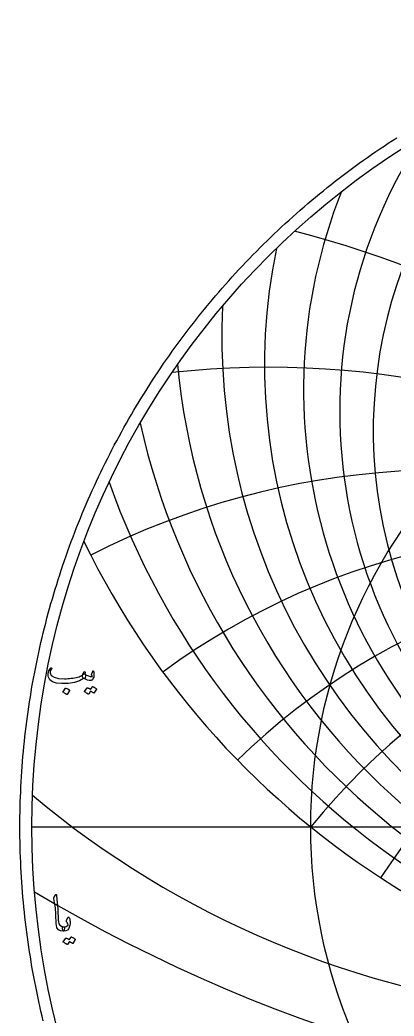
# Model space of a CAD drawing. Header units: millimetres. Extents: x -80 to 80, y -80 to 82.
# Drawn here: x -80.4 to -43.7, y -18.6 to 79.2 of the extents above; entities that cross this region are included whole.
import ezdxf

# ---------------------------------------------------------------- set-up
doc = ezdxf.new("R2010")
doc.units = ezdxf.units.MM
for name, color, linetype in [('CUT_OUTER', 1, 'Continuous'), ('ENGRAVE', 7, 'Continuous'), ('ENGRAVE_FINE', 8, 'Continuous'), ('TEXT', 5, 'Continuous')]:
    doc.layers.add(name, color=color, linetype=linetype)

msp = doc.modelspace()

# ---------------------------------------------------------------- linework, layer by layer
at = {"layer": 'CUT_OUTER'}
msp.add_lwpolyline([(-78.0798, -19.0496), (-78.1952, -18.5701), (-78.3077, -18.09), (-78.4172, -17.6092), (-78.5238, -17.1277), (-78.6274, -16.6455), (-78.728, -16.1628), (-78.8257, -15.6794), (-78.9204, -15.1954), (-79.0122, -14.7109), (-79.101, -14.2258), (-79.1868, -13.7402), (-79.2696, -13.2541), (-79.3494, -12.7674), (-79.4263, -12.2803), (-79.5001, -11.7927), (-79.571, -11.3047), (-79.6388, -10.8163), (-79.7037, -10.3274), (-79.7656, -9.8381), (-79.8244, -9.3485), (-79.8803, -8.8586), (-79.9332, -8.3683), (-79.983, -7.8776), (-80.0298, -7.3867), (-80.0736, -6.8955), (-80.1144, -6.4041), (-80.1522, -5.9124), (-80.187, -5.4205), (-80.2188, -4.9283), (-80.2475, -4.436), (-80.2732, -3.9436), (-80.2959, -3.4509), (-80.3155, -2.9582), (-80.3322, -2.4653), (-80.3458, -1.9724), (-80.3564, -1.4793), (-80.3639, -0.9863), (-80.3685, -0.4931), (-80.37, 0), (-80.3685, 0.4931), (-80.3639, 0.9863), (-80.3564, 1.4793), (-80.3458, 1.9724), (-80.3322, 2.4653), (-80.3155, 2.9582), (-80.2959, 3.4509), (-80.2732, 3.9436), (-80.2475, 4.436), (-80.2188, 4.9283), (-80.187, 5.4205), (-80.1522, 5.9124), (-80.1144, 6.4041), (-80.0736, 6.8955), (-80.0298, 7.3867), (-79.983, 7.8776), (-79.9332, 8.3683), (-79.8803, 8.8586), (-79.8244, 9.3485), (-79.7656, 9.8381), (-79.7037, 10.3274), (-79.6388, 10.8163), (-79.571, 11.3047), (-79.5001, 11.7927), (-79.4263, 12.2803), (-79.3494, 12.7674), (-79.2696, 13.2541), (-79.1868, 13.7402), (-79.101, 14.2258), (-79.0122, 14.7109), (-78.9204, 15.1954), (-78.8257, 15.6794), (-78.728, 16.1628), (-78.6274, 16.6455), (-78.5238, 17.1277), (-78.4172, 17.6092), (-78.3077, 18.09), (-78.1952, 18.5701), (-78.0798, 19.0496), (-77.9614, 19.5283), (-77.8401, 20.0063), (-77.7159, 20.4836), (-77.5888, 20.96), (-77.4587, 21.4357), (-77.3257, 21.9106), (-77.1898, 22.3846), (-77.051, 22.8578), (-76.9093, 23.3302), (-76.7647, 23.8016), (-76.6172, 24.2722), (-76.4668, 24.7419), (-76.3136, 25.2106), (-76.1575, 25.6784), (-75.9985, 26.1452), (-75.8366, 26.611), (-75.6719, 27.0758), (-75.5043, 27.5396), (-75.3339, 28.0024), (-75.1607, 28.4641), (-74.9846, 28.9248), (-74.8057, 29.3843), (-74.624, 29.8428), (-74.4395, 30.3001), (-74.2522, 30.7563), (-74.0621, 31.2113), (-73.8692, 31.6651), (-73.6735, 32.1178), (-73.475, 32.5692), (-73.2738, 33.0195), (-73.0698, 33.4684), (-72.8631, 33.9162), (-72.6536, 34.3626), (-72.4414, 34.8078), (-72.2265, 35.2516), (-72.0088, 35.6941), (-71.7884, 36.1353), (-71.5654, 36.5751), (-71.3396, 37.0135), (-71.1111, 37.4505), (-70.88, 37.8862), (-70.6462, 38.3204), (-70.4098, 38.7531), (-70.1706, 39.1844), (-69.9289, 39.6142), (-69.6845, 40.0426), (-69.4375, 40.4694), (-69.1879, 40.8947), (-68.9356, 41.3184), (-68.6808, 41.7406), (-68.4234, 42.1613), (-68.1634, 42.5803), (-67.9009, 42.9978), (-67.6358, 43.4136), (-67.3681, 43.8278), (-67.0979, 44.2403), (-66.8252, 44.6512), (-66.55, 45.0604), (-66.2722, 45.4679), (-65.992, 45.8736), (-65.7093, 46.2777), (-65.4241, 46.68), (-65.1364, 47.0806), (-64.8463, 47.4794), (-64.5538, 47.8764), (-64.2588, 48.2715), (-63.9614, 48.6649), (-63.6616, 49.0565), (-63.3594, 49.4462), (-63.0548, 49.834), (-62.7479, 50.22), (-62.4385, 50.604), (-62.1269, 50.9862), (-61.8128, 51.3664), (-61.4965, 51.7447), (-61.1778, 52.1211), (-60.8569, 52.4955), (-60.5336, 52.8679), (-60.2081, 53.2384), (-59.8803, 53.6068), (-59.5502, 53.9732), (-59.2179, 54.3376), (-58.8834, 54.6999), (-58.5467, 55.0602), (-58.2077, 55.4184), (-57.8666, 55.7745), (-57.5233, 56.1285), (-57.1778, 56.4804), (-56.8302, 56.8302), (-56.4804, 57.1778), (-56.1285, 57.5233), (-55.7745, 57.8666), (-55.4184, 58.2077), (-55.0602, 58.5467), (-54.6999, 58.8834), (-54.3376, 59.2179), (-53.9732, 59.5502), (-53.6068, 59.8803), (-53.2384, 60.2081), (-52.8679, 60.5336), (-52.4955, 60.8569), (-52.1211, 61.1778), (-51.7447, 61.4965), (-51.3664, 61.8128), (-50.9862, 62.1269), (-50.604, 62.4385), (-50.22, 62.7479), (-49.834, 63.0548), (-49.4462, 63.3594), (-49.0565, 63.6616), (-48.6649, 63.9614), (-48.2715, 64.2588), (-47.8764, 64.5538), (-47.4794, 64.8463), (-47.0806, 65.1364), (-46.68, 65.4241), (-46.2777, 65.7093), (-45.8736, 65.992), (-45.4679, 66.2722), (-45.0604, 66.55), (-44.6512, 66.8252), (-44.2403, 67.0979), (-43.8278, 67.3681), (-43.4136, 67.6358)], dxfattribs=at)
at = {"layer": 'ENGRAVE'}
msp.add_lwpolyline([(-79.2, 0), (79.2, 0)], dxfattribs=at)
for radius in [79.2, 51.8435]:
    msp.add_circle((0, 0), radius, dxfattribs=at)
for centre, radius, start, end in [((0, 45.3644), 56.3841, 168.321204, 11.678796), ((0, 64.0214), 82.3801, 205.930897, 334.069103), ((0, -41.982), 66.7101, 39, 141), ((0, -41.982), 66.7101, 39, 141), ((-19.7512, 73.7125), 92.2572, 229.930345, 264.433471)]:
    msp.add_arc(centre, radius, start, end, dxfattribs=at)
at = {"layer": 'ENGRAVE_FINE'}
for centre, radius, start, end in [((0, 38.8878), 45.7131, 131.307855, 48.692145), ((0, 40.7922), 49.0034, 146.48771, 33.51229), ((0, 42.9376), 52.5462, 158.307565, 21.692435), ((-79.502, -41.982), 103.7825, 14.688568, 75.445741), ((-79.502, -41.982), 103.7825, 14.688568, 75.445741), ((0, 48.1228), 60.5693, 177.166321, 2.833679), ((-55.9764, -41.982), 87.0838, 18.753071, 96.251491), ((-55.9764, -41.982), 87.0838, 18.753071, 96.251491), ((0, 51.2755), 65.1669, 185.179056, 354.820944), ((0, 54.9022), 70.259, 192.562112, 347.437888), ((-38.5151, -41.982), 77.0302, 23.109812, 116.954145), ((-38.5151, -41.982), 77.0302, 23.109812, 116.954145), ((0, 59.106), 75.9509, 199.448543, 340.551457), ((-24.2805, -41.982), 70.9914, 27.851987, 126.345474), ((-24.2805, -41.982), 70.9914, 27.851987, 126.345474), ((-11.7628, -41.982), 67.7392, 33.097661, 134.238363), ((-11.7628, -41.982), 67.7392, 33.097661, 134.238363), ((11.7628, -41.982), 67.7392, 45.761637, 146.902339), ((11.7628, -41.982), 67.7392, 45.761637, 146.902339), ((0, 125.7868), 153.9356, 239.147014, 300.852986)]:
    msp.add_arc(centre, radius, start, end, dxfattribs=at)
at = {"layer": 'TEXT'}
for points in [[(-74.0072, 15.0038), (-74.0023, 15.0013), (-73.9978, 14.9988), (-73.9936, 14.9963), (-73.9897, 14.9938), (-73.9858, 14.991), (-73.9815, 14.9876), (-73.977, 14.9835), (-73.9722, 14.9789), (-73.9319, 14.9314), (-73.916, 14.8639), (-73.9244, 14.7765), (-73.9572, 14.6691), (-73.9875, 14.6038), (-74.0184, 14.5629), (-74.0499, 14.5464), (-74.0821, 14.5542), (-74.0983, 14.562), (-74.1121, 14.5654), (-74.1233, 14.5645), (-74.1321, 14.5592), (-74.5417, 14.335), (-75.0314, 14.177), (-75.6009, 14.0852), (-76.2504, 14.0596), (-76.7756, 14.1045), (-77.1722, 14.2244), (-77.4401, 14.4193), (-77.5794, 14.6891), (-77.6009, 14.8165), (-77.6056, 14.9439), (-77.5934, 15.0713), (-77.5644, 15.1987), (-77.5247, 15.3114), (-77.4757, 15.4148), (-77.4173, 15.5088), (-77.3496, 15.5934), (-77.3368, 15.604), (-77.3233, 15.6109), (-77.3093, 15.614), (-77.2946, 15.6134), (-77.2809, 15.6074), (-77.2696, 15.5996), (-77.2609, 15.5899), (-77.2546, 15.5784), (-77.2518, 15.5671), (-77.2534, 15.5534), (-77.2593, 15.5372), (-77.2696, 15.5184), (-77.3421, 15.4123), (-77.3895, 15.3086), (-77.412, 15.2074), (-77.4095, 15.1088), (-77.2909, 14.8614), (-77.0148, 14.6841), (-76.5814, 14.5767), (-75.9906, 14.5392), (-75.8284, 14.5417), (-75.6665, 14.5492), (-75.5049, 14.5617), (-75.3436, 14.5792), (-75.1836, 14.6016), (-75.0257, 14.6291), (-74.8701, 14.6616), (-74.7166, 14.6991), (-74.5677, 14.7415), (-74.4456, 14.784), (-74.3503, 14.8265), (-74.2819, 14.8689), (-74.2556, 14.8914), (-74.2314, 14.9189), (-74.2093, 14.9514), (-74.1895, 14.9888), (-74.1709, 15.0307), (-74.1527, 15.0763), (-74.1347, 15.1256), (-74.1171, 15.1787), (-74.1102, 15.1949), (-74.0996, 15.2087), (-74.0852, 15.2199), (-74.0671, 15.2287), (-74.0477, 15.2333), (-74.0296, 15.2324), (-74.0128, 15.2258), (-73.9972, 15.2137), (-73.9847, 15.1968), (-73.9772, 15.1762), (-73.9747, 15.1518), (-73.9772, 15.1237)], [(-74.157, 14.6041), (-74.2114, 14.6557), (-74.2395, 14.7203), (-74.2413, 14.7981), (-74.217, 14.8889), (-74.1642, 14.9704), (-74.1158, 15.0201), (-74.0718, 15.0379), (-74.0321, 15.0238), (-73.8448, 14.8999), (-73.6574, 14.8127), (-73.4701, 14.7625), (-73.2827, 14.749), (-73.2762, 14.7503), (-73.2715, 14.754), (-73.2687, 14.7603), (-73.2677, 14.769), (-73.2724, 14.7856), (-73.2865, 14.8102), (-73.3099, 14.843), (-73.3427, 14.8839), (-73.3489, 14.8964), (-73.3527, 14.9089), (-73.3539, 14.9214), (-73.3527, 14.9339), (-73.2328, 15.2786), (-73.2271, 15.2917), (-73.2203, 15.3011), (-73.2121, 15.3067), (-73.2028, 15.3086), (-73.1934, 15.307), (-73.1853, 15.3024), (-73.1784, 15.2945), (-73.1728, 15.2836), (-73.1353, 15.1715), (-73.1128, 15.06), (-73.1054, 14.9492), (-73.1128, 14.839), (-73.1372, 14.7019), (-73.1703, 14.5904), (-73.2121, 14.5045), (-73.2627, 14.4443), (-73.3011, 14.4112), (-73.3364, 14.3868), (-73.3686, 14.3712), (-73.3976, 14.3643), (-73.565, 14.3606), (-73.7474, 14.3993), (-73.9447, 14.4805), (-74.157, 14.6041)], [(-73.2677, 13.7548), (-73.2615, 13.761), (-73.2527, 13.7648), (-73.2415, 13.766), (-73.2278, 13.7648), (-73.1786, 13.7464), (-73.131, 13.7261), (-73.0849, 13.7039), (-73.0404, 13.6799), (-72.9972, 13.6536), (-72.9548, 13.6249), (-72.9135, 13.5937), (-72.873, 13.56), (-72.8652, 13.5496), (-72.8618, 13.5387), (-72.8627, 13.5272), (-72.868, 13.515), (-73.1079, 13.1353), (-73.1144, 13.1303), (-73.1241, 13.1303), (-73.1369, 13.1353), (-73.1528, 13.1453), (-73.1637, 13.1545), (-73.1815, 13.1671), (-73.2062, 13.1832), (-73.2377, 13.2027), (-73.2765, 13.226), (-73.3227, 13.2533), (-73.3764, 13.2847), (-73.4376, 13.3201), (-73.6274, 13.0254), (-73.6362, 13.0163), (-73.6474, 13.0141), (-73.6612, 13.0188), (-73.6774, 13.0304), (-73.6915, 13.0404), (-73.7136, 13.0553), (-73.7439, 13.0753), (-73.7823, 13.1003), (-73.8295, 13.1303), (-73.886, 13.1653), (-73.9519, 13.2052), (-74.0271, 13.2502), (-74.0349, 13.2577), (-74.0384, 13.2652), (-74.0374, 13.2727), (-74.0321, 13.2802), (-73.7873, 13.6449), (-73.7811, 13.6511), (-73.7723, 13.6549), (-73.7611, 13.6561), (-73.7474, 13.6549), (-73.7055, 13.6413), (-73.6649, 13.6255), (-73.6256, 13.6076), (-73.5875, 13.5874), (-73.5506, 13.5654), (-73.515, 13.5418), (-73.4807, 13.5167), (-73.4476, 13.49)], [(-75.9007, 13.6149), (-75.8944, 13.6212), (-75.8857, 13.6249), (-75.8745, 13.6261), (-75.8607, 13.6249), (-75.7636, 13.5856), (-75.6721, 13.5375), (-75.5862, 13.4806), (-75.506, 13.4151), (-75.4982, 13.4051), (-75.4948, 13.3951), (-75.4957, 13.3851), (-75.501, 13.3751), (-75.7358, 12.9954), (-75.7446, 12.9863), (-75.7558, 12.9841), (-75.7695, 12.9888), (-75.7858, 13.0004), (-75.7998, 13.0104), (-75.822, 13.0254), (-75.8523, 13.0453), (-75.8907, 13.0703), (-75.9378, 13.1003), (-75.9944, 13.1353), (-76.0603, 13.1752), (-76.1355, 13.2202), (-76.1455, 13.2277), (-76.1505, 13.2352), (-76.1505, 13.2427), (-76.1455, 13.2502)], [(-76.8577, -6.6521), (-76.848, -6.6371), (-76.8389, -6.6271), (-76.8305, -6.6221), (-76.8227, -6.6221), (-76.8108, -6.6287), (-76.8002, -6.6483), (-76.7908, -6.6811), (-76.7827, -6.727), (-76.7415, -7.1002), (-76.7078, -7.4452), (-76.6815, -7.7622), (-76.6628, -8.051), (-76.6508, -8.298), (-76.6397, -8.5194), (-76.6295, -8.7152), (-76.6203, -8.8853), (-76.6124, -9.0299), (-76.606, -9.1489), (-76.6011, -9.2423), (-76.5979, -9.31), (-76.5535, -9.513), (-76.4555, -9.6622), (-76.3037, -9.7578), (-76.0982, -9.7996), (-76.0411, -9.8146), (-76.0046, -9.8496), (-75.9886, -9.9046), (-75.9933, -9.9795), (-76.0167, -10.0975), (-76.042, -10.1818), (-76.0692, -10.2324), (-76.0982, -10.2493), (-76.3874, -10.2112), (-76.6004, -10.0969), (-76.7371, -9.9064), (-76.7977, -9.6398), (-76.8072, -9.5122), (-76.8158, -9.3843), (-76.8235, -9.2561), (-76.8302, -9.1277), (-76.8363, -8.9988), (-76.842, -8.8697), (-76.8475, -8.7403), (-76.8527, -8.6106), (-76.862, -8.3631), (-76.8751, -8.1403), (-76.892, -7.9422), (-76.9126, -7.7687), (-76.937, -7.6021), (-76.9651, -7.4246), (-76.9969, -7.2362), (-77.0325, -7.0368), (-77.0372, -7.0009), (-77.0363, -6.9681), (-77.0297, -6.9384), (-77.0175, -6.9119)], [(-75.7985, -9.1951), (-75.6586, -8.8853), (-75.638, -8.8513), (-75.6161, -8.8391), (-75.593, -8.8488), (-75.5687, -8.8803), (-75.5237, -8.9748), (-75.4887, -9.0733), (-75.4637, -9.1759), (-75.4487, -9.2825), (-75.4441, -9.3939), (-75.45, -9.5105), (-75.4665, -9.6324), (-75.4937, -9.7597), (-75.5765, -9.9739), (-75.7048, -10.1269), (-75.8787, -10.2187), (-76.0982, -10.2493), (-76.1235, -10.2334), (-76.1495, -10.1856), (-76.176, -10.106), (-76.2032, -9.9945), (-76.211, -9.9348), (-76.2094, -9.8858), (-76.1985, -9.8474), (-76.1782, -9.8196), (-76.1619, -9.809), (-76.1432, -9.8021), (-76.122, -9.799), (-76.0982, -9.7996), (-75.9599, -9.7953), (-75.8397, -9.7672), (-75.7376, -9.7153), (-75.6536, -9.6398), (-75.6498, -9.6338), (-75.6486, -9.626), (-75.6498, -9.6163), (-75.6536, -9.6048), (-75.6733, -9.5342), (-75.7023, -9.4624), (-75.7407, -9.3893), (-75.7885, -9.315), (-75.8041, -9.2869), (-75.811, -9.2576), (-75.8091, -9.227), (-75.7985, -9.1951)], [(-75.3538, -10.8138), (-75.3476, -10.8076), (-75.3388, -10.8039), (-75.3276, -10.8026), (-75.3138, -10.8039), (-75.2647, -10.8223), (-75.217, -10.8426), (-75.171, -10.8647), (-75.1265, -10.8888), (-75.0832, -10.915), (-75.0409, -10.9437), (-74.9996, -10.975), (-74.9591, -11.0087), (-74.9513, -11.019), (-74.9479, -11.0299), (-74.9488, -11.0415), (-74.9541, -11.0537), (-75.1939, -11.4334), (-75.2005, -11.4384), (-75.2102, -11.4384), (-75.223, -11.4334), (-75.2389, -11.4234), (-75.2498, -11.4142), (-75.2676, -11.4015), (-75.2923, -11.3854), (-75.3238, -11.3659), (-75.3626, -11.3427), (-75.4088, -11.3153), (-75.4625, -11.284), (-75.5237, -11.2485), (-75.7135, -11.5433), (-75.7223, -11.5523), (-75.7335, -11.5545), (-75.7473, -11.5498), (-75.7635, -11.5383), (-75.7776, -11.5283), (-75.7997, -11.5133), (-75.83, -11.4933), (-75.8684, -11.4683), (-75.9156, -11.4384), (-75.9721, -11.4034), (-76.038, -11.3634), (-76.1132, -11.3185), (-76.121, -11.311), (-76.1245, -11.3035), (-76.1235, -11.296), (-76.1182, -11.2885), (-75.8734, -10.9238), (-75.8672, -10.9175), (-75.8584, -10.9138), (-75.8472, -10.9125), (-75.8334, -10.9138), (-75.7916, -10.9274), (-75.751, -10.9431), (-75.7117, -10.9611), (-75.6736, -10.9812), (-75.6367, -11.0032), (-75.6011, -11.0268), (-75.5668, -11.0519), (-75.5337, -11.0786)]]:
    msp.add_lwpolyline(points, close=True, dxfattribs=at)

doc.saveas('drawing.dxf')
